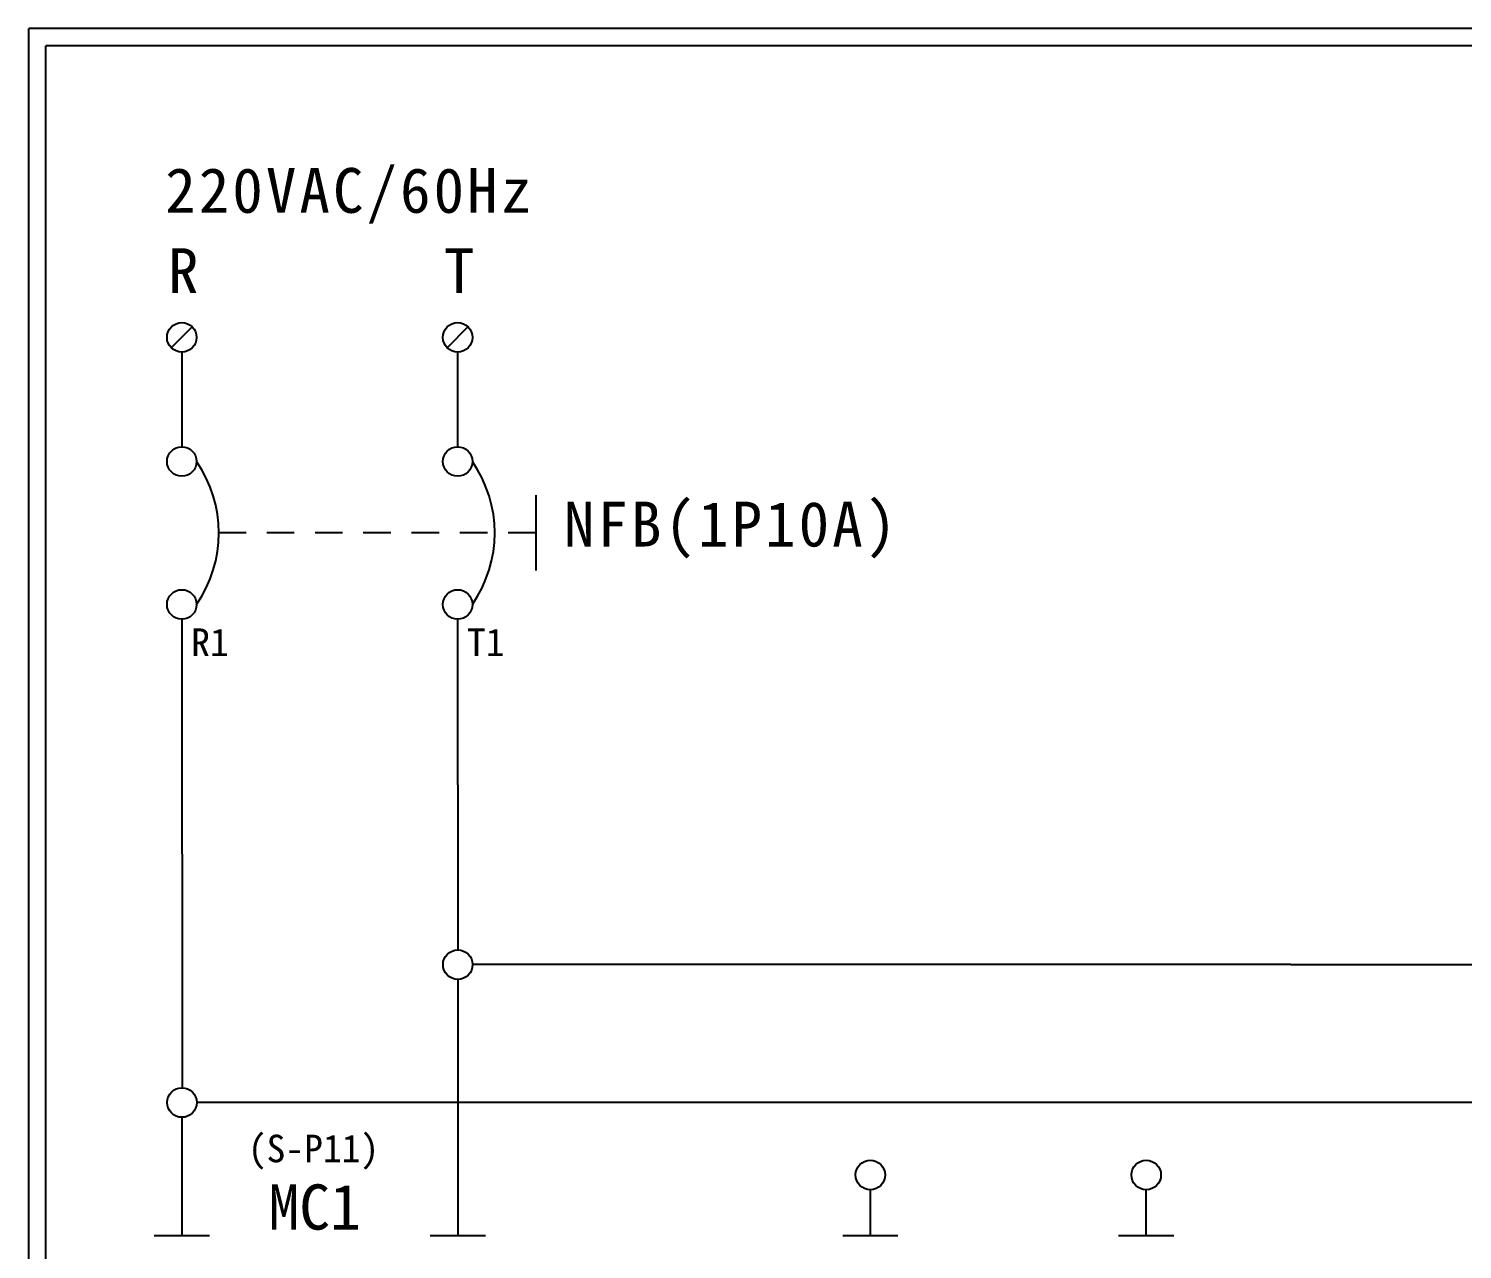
# Model space of a CAD drawing. Extents: x 10 to 297, y 3 to 207.
# Drawn here: x 10 to 113.9, y 118.5 to 207 of the extents above; entities that cross this region are included whole.
import ezdxf

# ---------------------------------------------------------------- set-up
doc = ezdxf.new("R2010")
doc.units = 0
doc.linetypes.add('HIDDEN9', pattern=[3.5, 2, -1.5])
doc.layers.get('0').update_dxf_attribs({"linetype": 'CONTINUOUS'})
doc.layers.add('圖框層', color=7, linetype='CONTINUOUS')
doc.layers.add('標尺寸層', color=3, linetype='CONTINUOUS')
doc.styles.add('STSL', font='kaiu.ttf')
doc.styles.add('標楷體', font='kaiu.ttf')

msp = doc.modelspace()

# ---------------------------------------------------------------- linework, layer by layer
at = {"color": 0}
for p, q in [((21.85, 185.35), (20.34, 183.83)), ((41.85, 185.35), (40.34, 183.83)), ((21.1, 164.1), (21.12, 130.19)), ((41.1, 164.1), (41.11, 140.19)), ((101.5, 139.12), (42.19, 139.12)), ((122.2, 129.12), (22.19, 129.12))]:
    msp.add_line(p, q, dxfattribs=at)
at = {"color": 0, "linetype": 'HIDDEN9'}
msp.add_line((46.76, 170.41), (23.79, 170.41), dxfattribs=at)
at = {"color": 0}
for centre in [(21.1, 184.59), (41.1, 184.59), (21.1, 175.59), (41.1, 175.59), (21.1, 165.23), (41.1, 165.23), (41.11, 139.12), (21.11, 129.12), (71.02, 123.87), (91.02, 123.87)]:
    msp.add_circle(centre, 1.07, dxfattribs=at)
for centre in [(14.74, 170.41), (34.74, 170.41)]:
    msp.add_arc(centre, 9.05, 325.1286, 34.8714, dxfattribs=at)
at = {"layer": '圖框層', "color": 0}
for p, q in [((297, 206.97), (10, 206.97)), ((10, 3), (10, 206.97)), ((295.75, 205.72), (11.25, 205.72)), ((11.25, 4.25), (11.25, 205.72))]:
    msp.add_line(p, q, dxfattribs=at)
at = {"layer": '標尺寸層', "color": 0}
for p, q in [((21.1, 183.52), (21.1, 176.66)), ((41.1, 183.52), (41.1, 176.66)), ((46.76, 173.14), (46.76, 167.68)), ((21.1, 164.16), (21.1, 164.1)), ((41.1, 164.16), (41.1, 164.1)), ((101.5, 139.12), (183.98, 139.16)), ((41.11, 138.05), (41.11, 119.48)), ((21.11, 128.05), (21.11, 119.48)), ((21.12, 119.48), (21.12, 124.07)), ((19.11, 119.48), (23.11, 119.48)), ((39.11, 119.48), (43.11, 119.48)), ((39.11, 119.48), (43.11, 119.48)), ((69.02, 119.48), (73.02, 119.48)), ((89.02, 119.48), (93.02, 119.48)), ((89.02, 119.48), (93.02, 119.48))]:
    msp.add_line(p, q, dxfattribs=at)
at = {"layer": '標尺寸層', "color": 7}
for p, q in [((71.02, 119.48), (71.02, 122.8)), ((91.02, 119.48), (91.02, 122.8))]:
    msp.add_line(p, q, dxfattribs=at)

# ---------------------------------------------------------------- texts
at = {"color": 0, "char_height": 3.25, "style": '標楷體'}
for s, insert, width, attachment_point in [('\\pt6.5;{\\T1.1;220VAC/60Hz}', (19.9, 196.87), 35.213, 1), ('\\pt6.5;{\\T1.1;R}', (20.1, 191.05), 2, 1), ('\\pt6.5;{\\T1.1;T}', (40.1, 191.05), 2, 1), ('\\pt6.5;{\\T1.1;NFB(1P10A)}', (60.96, 172.68), 24.6072, 2)]:
    msp.add_mtext(s, dxfattribs=dict(at, insert=insert, width=width, attachment_point=attachment_point))
at = {"layer": '圖框層', "color": 0, "style": 'STSL'}
for s, height, p in [('R1', 2, (21.78, 161.49)), ('T1', 2, (41.78, 161.49)), ('(S-P11)', 2, (25.89, 124.79)), ('MC1', 3.278, (27.39, 119.91))]:
    msp.add_text(s, height=height, dxfattribs=at).set_placement(p)

doc.saveas('drawing.dxf')
